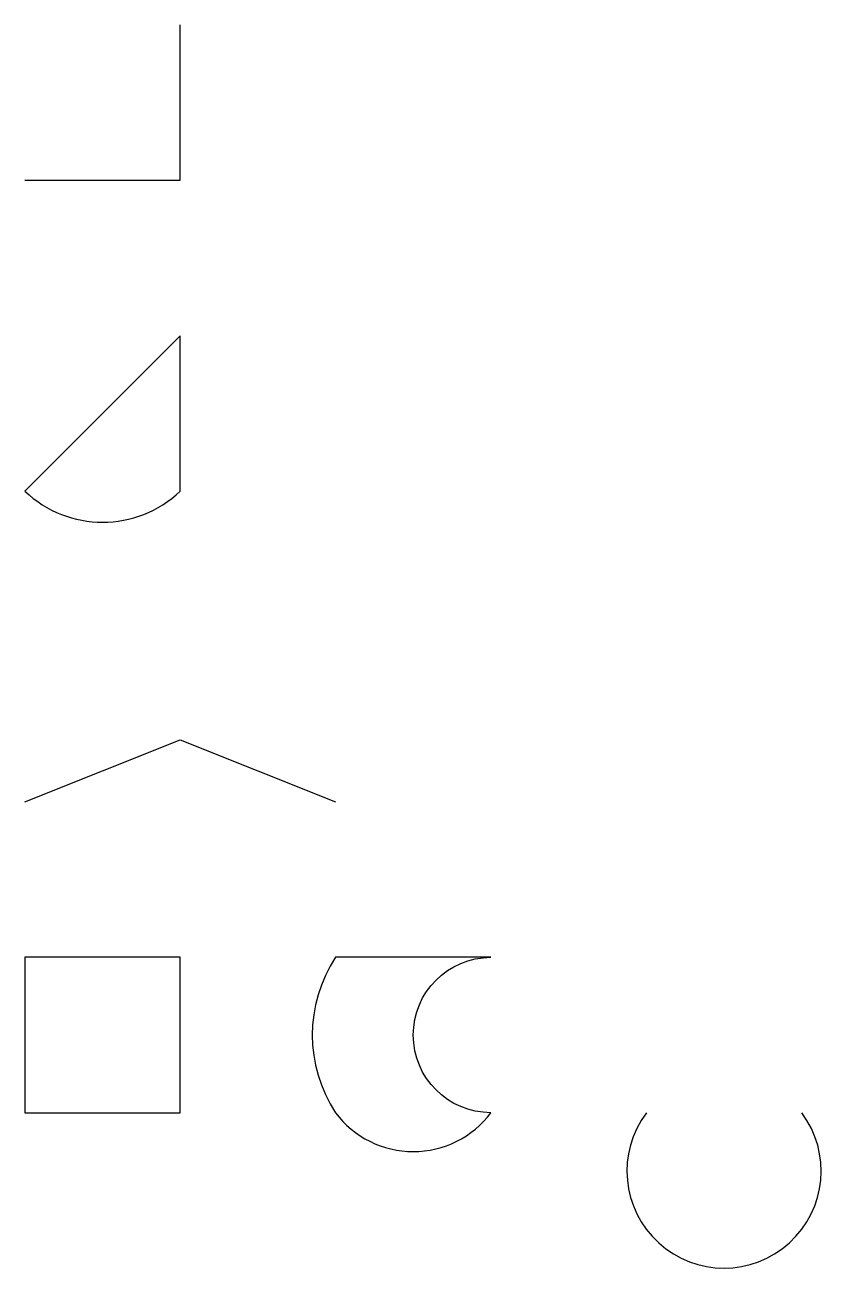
# Model space of a CAD drawing. Header units: metres. Extents: x 0 to 25.6, y -5 to 35.
import ezdxf

# ---------------------------------------------------------------- set-up
doc = ezdxf.new("R2010")
doc.units = ezdxf.units.M

msp = doc.modelspace()

# ---------------------------------------------------------------- linework, layer by layer
for points in [[(0, 20, 0.4), (5, 20), (5, 25)], [(10, 0, 0.5), (15, 0, -1), (15, 5), (10, 5, 0.3)]]:
    msp.add_lwpolyline(points, format="xyb", close=True)
msp.add_lwpolyline([(0, 10), (5, 12), (10, 10)])
msp.add_lwpolyline([(0, 0), (5, 0), (5, 5), (0, 5)], close=True)
msp.add_lwpolyline([(20, 0, 2), (25, 0)], format="xyb")
msp.add_polyline3d([(0, 30, 0), (5, 30, 0), (5, 35, 0)])

doc.saveas('drawing.dxf')
